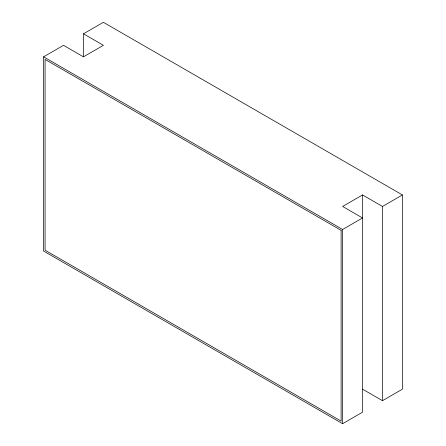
<?xml version="1.0" encoding="UTF-8"?>
<svg xmlns="http://www.w3.org/2000/svg" width="446" height="446" viewBox="0 0 446 446"><rect width="100%" height="100%" fill="white"/><g stroke="black" fill="none" stroke-linecap="round" stroke-linejoin="round"><path stroke-width="0.67" d="M362.548 389.168L382.484 400.681L402.42 389.168L402.42 194.947L382.484 206.453L362.548 194.947L362.548 412.188L342.612 423.7L43.58 251.053L43.58 56.832L63.516 45.319L83.452 56.832L103.388 45.319L83.452 33.812L83.452 56.781M83.452 33.812L103.388 22.3L402.42 194.947M362.548 194.947L342.612 206.453L362.548 217.966L342.612 229.473L43.58 56.832M382.484 206.453L382.484 400.681M342.612 229.473L342.612 423.7M341.118 230.337L45.074 59.418L45.074 250.195L341.118 421.108L341.118 230.337"/></g></svg>
